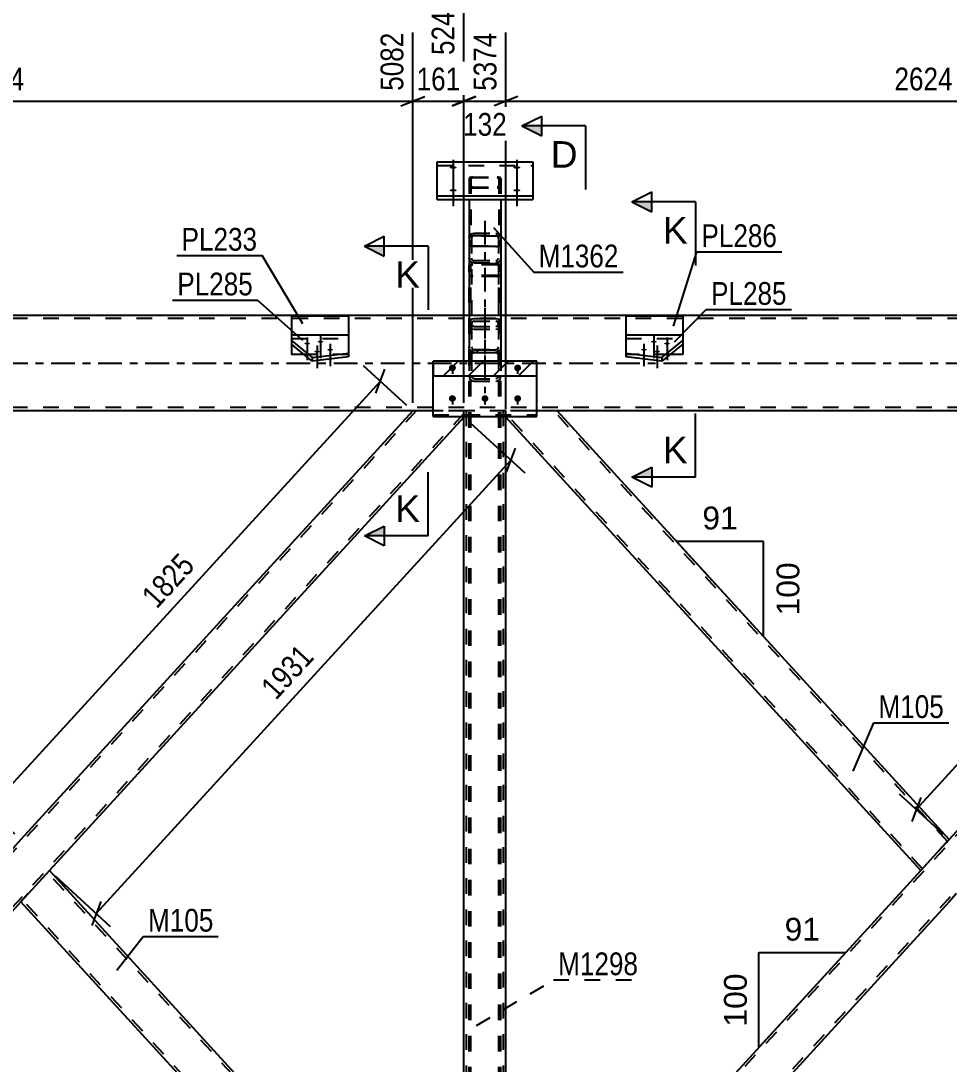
# Model space of a CAD drawing. Header units: millimetres. Extents: x -92 to 749, y -446 to 148.
# Drawn here: x 154 to 270.7, y -88.1 to 43 of the extents above; entities that cross this region are included whole.
import ezdxf

# ---------------------------------------------------------------- set-up
doc = ezdxf.new("R2010")
doc.units = ezdxf.units.MM
doc.linetypes.add('DXK_LINE_DOT2', pattern=[3.9198, 1.9599, -1.9599])
doc.linetypes.add('DXK_LINE_DOT3', pattern=[5.9187, 2.979, -0.9799, 0.9799, -0.9799])
doc.styles.add('Arial', font='ARIAL.TTF', dxfattribs={"height": 0.2})
doc.styles.add('Arial Narrow', font='ARIALN.TTF', dxfattribs={"height": 0.2})

# ---------------------------------------------------------------- blocks, each defined once
blk = doc.blocks.new('Part-122567614-1938 - 1912')
at = {"color": 7, "linetype": 'DXK_LINE_DOT2'}
for p, q in [((210.33, 12.27), (210.37, 12.35)), ((210.33, -121.8), (210.33, 12.27)), ((210.37, 12.35), (210.38, 12.35)), ((210.38, 12.35), (210.47, 12.41)), ((210.63, 12.45), (210.47, 12.41)), ((210.57, 12.27), (210.59, 12.31)), ((210.57, -121.8), (210.57, 12.27)), ((210.59, 12.31), (210.64, 12.34)), ((210.81, 12.46), (210.63, 12.45)), ((210.64, 12.34), (210.72, 12.36)), ((210.72, 12.36), (210.81, 12.37)), ((213.85, 12.46), (210.81, 12.46)), ((213.85, 12.37), (210.81, 12.37)), ((214.04, 12.45), (213.85, 12.46)), ((213.85, 12.37), (213.95, 12.36)), ((213.95, 12.36), (214.02, 12.34)), ((214.02, 12.34), (214.07, 12.31)), ((214.19, 12.41), (214.04, 12.45)), ((214.07, 12.31), (214.09, 12.27)), ((214.09, -121.8), (214.09, 12.27)), ((214.3, 12.35), (214.19, 12.41)), ((214.33, 12.27), (214.3, 12.35)), ((214.33, -121.8), (214.33, 12.27)), ((210.33, 11.08), (210.37, 11.01)), ((210.37, 11.01), (210.38, 11)), ((210.38, 11), (210.47, 10.95)), ((210.47, 10.95), (210.63, 10.91)), ((210.59, 11.04), (210.57, 11.08)), ((210.64, 11.01), (210.59, 11.04)), ((210.63, 10.91), (210.81, 10.89)), ((210.72, 10.99), (210.64, 11.01)), ((210.81, 10.99), (210.72, 10.99)), ((213.85, 10.99), (210.81, 10.99)), ((213.85, 10.89), (210.81, 10.89)), ((213.95, 10.99), (213.85, 10.99)), ((213.85, 10.89), (214.04, 10.91)), ((214.02, 11.01), (213.95, 10.99)), ((214.07, 11.04), (214.02, 11.01)), ((214.04, 10.91), (214.19, 10.95)), ((214.09, 11.08), (214.07, 11.04)), ((214.19, 10.95), (214.3, 11.01)), ((214.3, 11.01), (214.33, 11.08)), ((210.81, -106.77), (210.63, -106.99)), ((210.81, -106.77), (213.85, -106.77)), ((214.04, -106.99), (213.85, -106.77)), ((210.37, -108.58), (210.33, -109.69)), ((210.72, -108.34), (210.81, -108.23)), ((210.81, -108.23), (213.85, -108.23)), ((213.85, -108.23), (213.95, -108.34)), ((214.33, -109.69), (214.3, -108.58)), ((210.57, -109.69), (210.59, -109.14)), ((214.07, -109.14), (214.09, -109.69)), ((210.57, -121.6), (210.33, -121.6)), ((210.33, -121.8), (210.35, -121.83)), ((210.35, -121.83), (210.37, -121.98)), ((210.57, -121.8), (210.59, -121.83)), ((210.59, -121.83), (210.59, -121.87)), ((210.64, -121.96), (210.59, -121.87)), ((210.72, -122.03), (210.64, -121.96)), ((214.02, -121.96), (213.95, -122.03)), ((214.07, -121.87), (214.02, -121.96)), ((214.08, -121.83), (214.07, -121.87)), ((214.09, -121.8), (214.08, -121.83)), ((214.33, -121.6), (214.09, -121.6)), ((214.32, -121.83), (214.3, -121.98)), ((214.33, -121.8), (214.32, -121.83)), ((210.37, -121.98), (210.43, -122.09)), ((210.43, -122.09), (210.47, -122.26)), ((210.55, -122.4), (210.47, -122.26)), ((210.55, -122.4), (210.63, -122.74)), ((210.63, -122.74), (210.81, -122.96)), ((210.81, -122.05), (210.72, -122.03)), ((213.85, -122.05), (210.81, -122.05)), ((210.81, -122.96), (213.85, -122.96)), ((213.95, -122.03), (213.85, -122.05)), ((213.85, -122.96), (214.04, -122.74)), ((214.04, -122.74), (214.12, -122.4)), ((214.12, -122.4), (214.19, -122.26)), ((214.23, -122.09), (214.19, -122.26)), ((214.3, -121.98), (214.23, -122.09))]:
    blk.add_line(p, q, dxfattribs=at)
for centre, radius, start, end in [((216.47, -108.77), 6.1, 163.1269, 178.2201), ((208.2, -108.77), 6.1, 1.7799, 16.8731), ((213.64, -109.23), 3.05, 163.1269, 178.2201), ((211.03, -109.23), 3.05, 1.7799, 16.8731)]:
    blk.add_arc(centre, radius, start, end, dxfattribs=at)
blk = doc.blocks.new('Bolt-122567614-1920 - 1912')
at = {"linetype": 'Continuous'}
for points in [[(233.55, 2.57), (233.47, 2.57), (233.4, 2.58), (233.34, 2.59), (233.28, 2.61), (233.24, 2.63), (233.21, 2.65), (233.19, 2.68), (233.19, 2.7), (233.21, 2.73), (233.24, 2.75), (233.28, 2.77), (233.34, 2.79), (233.4, 2.8), (233.47, 2.81), (233.55, 2.81), (233.62, 2.81), (233.7, 2.8), (233.76, 2.79), (233.82, 2.77), (233.86, 2.75), (233.89, 2.73), (233.91, 2.7), (233.91, 2.68), (233.89, 2.65), (233.86, 2.63), (233.82, 2.61), (233.76, 2.59), (233.7, 2.58), (233.62, 2.57)], [(232.31, 1.56), (232.24, 1.56), (232.17, 1.57), (232.1, 1.58), (232.05, 1.6), (232, 1.62), (231.97, 1.64), (231.96, 1.67), (231.96, 1.69), (231.97, 1.72), (232, 1.74), (232.05, 1.76), (232.1, 1.78), (232.17, 1.79), (232.24, 1.8), (232.31, 1.8), (232.39, 1.8), (232.46, 1.79), (232.53, 1.78), (232.58, 1.76), (232.63, 1.74), (232.66, 1.72), (232.67, 1.69), (232.67, 1.67), (232.66, 1.64), (232.63, 1.62), (232.58, 1.6), (232.53, 1.58), (232.46, 1.57), (232.39, 1.56)], [(233.97, 1.32), (233.9, 1.32), (233.83, 1.33), (233.76, 1.34), (233.71, 1.36), (233.66, 1.38), (233.63, 1.4), (233.62, 1.43), (233.62, 1.45), (233.63, 1.48), (233.66, 1.5), (233.71, 1.52), (233.76, 1.54), (233.83, 1.55), (233.9, 1.56), (233.97, 1.56), (234.05, 1.56), (234.12, 1.55), (234.19, 1.54), (234.24, 1.52), (234.29, 1.5), (234.32, 1.48), (234.33, 1.45), (234.33, 1.43), (234.32, 1.4), (234.29, 1.38), (234.24, 1.36), (234.19, 1.34), (234.12, 1.33), (234.05, 1.32)], [(235.21, 2.33), (235.14, 2.33), (235.06, 2.34), (235, 2.35), (234.94, 2.37), (234.9, 2.39), (234.87, 2.41), (234.85, 2.44), (234.85, 2.46), (234.87, 2.49), (234.9, 2.51), (234.94, 2.53), (235, 2.55), (235.06, 2.56), (235.14, 2.57), (235.21, 2.57), (235.28, 2.57), (235.36, 2.56), (235.42, 2.55), (235.48, 2.53), (235.52, 2.51), (235.55, 2.49), (235.57, 2.46), (235.57, 2.44), (235.55, 2.41), (235.52, 2.39), (235.48, 2.37), (235.42, 2.35), (235.36, 2.34), (235.28, 2.33)]]:
    blk.add_hatch(color=1, dxfattribs=at).paths.add_polyline_path(points)
at = {"color": 1, "linetype": 'Continuous'}
for p, q in [((233.55, 3.44), (233.55, 0.62)), ((235.21, 3.2), (235.21, 0.38)), ((232.31, 2.43), (232.31, -0.39)), ((233.97, 2.19), (233.97, -0.63))]:
    blk.add_line(p, q, dxfattribs=at)
blk = doc.blocks.new('Bolt-122567614-1921 - 1912')
at = {"linetype": 'Continuous'}
for points in [[(208.23, -0.19), (208.32, -0.2), (208.41, -0.22), (208.49, -0.27), (208.56, -0.32), (208.61, -0.39), (208.65, -0.47), (208.67, -0.56), (208.67, -0.64), (208.65, -0.73), (208.61, -0.81), (208.56, -0.88), (208.49, -0.94), (208.41, -0.98), (208.32, -1.01), (208.23, -1.01), (208.14, -1.01), (208.05, -0.98), (207.97, -0.94), (207.91, -0.88), (207.85, -0.81), (207.81, -0.73), (207.8, -0.64), (207.8, -0.56), (207.81, -0.47), (207.85, -0.39), (207.91, -0.32), (207.97, -0.27), (208.05, -0.22), (208.14, -0.2)], [(216.43, -0.19), (216.52, -0.2), (216.61, -0.22), (216.69, -0.27), (216.76, -0.32), (216.81, -0.39), (216.85, -0.47), (216.87, -0.56), (216.87, -0.64), (216.85, -0.73), (216.81, -0.81), (216.76, -0.88), (216.69, -0.94), (216.61, -0.98), (216.52, -1.01), (216.43, -1.01), (216.34, -1.01), (216.25, -0.98), (216.17, -0.94), (216.11, -0.88), (216.05, -0.81), (216.01, -0.73), (216, -0.64), (216, -0.56), (216.01, -0.47), (216.05, -0.39), (216.11, -0.32), (216.17, -0.27), (216.25, -0.22), (216.34, -0.2)], [(208.23, -4.04), (208.32, -4.05), (208.41, -4.08), (208.49, -4.12), (208.56, -4.18), (208.61, -4.25), (208.65, -4.33), (208.67, -4.41), (208.67, -4.5), (208.65, -4.58), (208.61, -4.66), (208.56, -4.73), (208.49, -4.79), (208.41, -4.83), (208.32, -4.86), (208.23, -4.87), (208.14, -4.86), (208.05, -4.83), (207.97, -4.79), (207.91, -4.73), (207.85, -4.66), (207.81, -4.58), (207.8, -4.5), (207.8, -4.41), (207.81, -4.33), (207.85, -4.25), (207.91, -4.18), (207.97, -4.12), (208.05, -4.08), (208.14, -4.05)], [(212.33, -4.04), (212.42, -4.05), (212.51, -4.08), (212.59, -4.12), (212.66, -4.18), (212.71, -4.25), (212.75, -4.33), (212.77, -4.41), (212.77, -4.5), (212.75, -4.58), (212.71, -4.66), (212.66, -4.73), (212.59, -4.79), (212.51, -4.83), (212.42, -4.86), (212.33, -4.87), (212.24, -4.86), (212.15, -4.83), (212.07, -4.79), (212.01, -4.73), (211.95, -4.66), (211.91, -4.58), (211.9, -4.5), (211.9, -4.41), (211.91, -4.33), (211.95, -4.25), (212.01, -4.18), (212.07, -4.12), (212.15, -4.08), (212.24, -4.05)], [(216.43, -4.04), (216.52, -4.05), (216.61, -4.08), (216.69, -4.12), (216.76, -4.18), (216.81, -4.25), (216.85, -4.33), (216.87, -4.41), (216.87, -4.5), (216.85, -4.58), (216.81, -4.66), (216.76, -4.73), (216.69, -4.79), (216.61, -4.83), (216.52, -4.86), (216.43, -4.87), (216.34, -4.86), (216.25, -4.83), (216.17, -4.79), (216.11, -4.73), (216.05, -4.66), (216.01, -4.58), (216, -4.5), (216, -4.41), (216.01, -4.33), (216.05, -4.25), (216.11, -4.18), (216.17, -4.12), (216.25, -4.08), (216.34, -4.05)]]:
    blk.add_hatch(color=1, dxfattribs=at).paths.add_polyline_path(points)
at = {"color": 1, "linetype": 'Continuous'}
for p, q in [((208.23, -0.2), (208.23, -1.34)), ((216.43, -0.2), (216.43, -1.34)), ((208.23, -4.06), (208.23, -5.19)), ((212.33, -4.06), (212.33, -5.19)), ((216.43, -4.06), (216.43, -5.19))]:
    blk.add_line(p, q, dxfattribs=at)
blk = doc.blocks.new('Part-122567614-1944 - 1912')
at = {"color": 2, "linetype": 'Continuous'}
for p, q in [((188, 5.89), (188, 3.53)), ((195.17, 5.89), (188, 5.89)), ((195.17, 5.89), (195.17, 3.53)), ((188, 2.38), (188, 1.09)), ((189.58, 1.09), (188, 1.09))]:
    blk.add_line(p, q, dxfattribs=at)
at = {"color": 7, "linetype": 'DXK_LINE_DOT2'}
for p, q in [((188, 3.53), (188, 2.38)), ((195.17, 3.53), (195.17, 1.09)), ((195.17, 1.09), (189.58, 1.09))]:
    blk.add_line(p, q, dxfattribs=at)
blk = doc.blocks.new('Part-122567614-1960 - 1912')
at = {"color": 7, "linetype": 'DXK_LINE_DOT2'}
for p, q in [((210.37, 23.29), (210.33, 23.23)), ((210.33, 23.23), (210.33, 20.58)), ((210.47, 23.34), (210.37, 23.29)), ((210.63, 23.38), (210.47, 23.34)), ((210.57, 23.23), (210.59, 23.26)), ((210.57, 23.23), (210.57, 14.82)), ((210.59, 23.26), (210.64, 23.28)), ((210.81, 23.39), (210.63, 23.38)), ((210.64, 23.28), (210.72, 23.3)), ((210.72, 23.3), (210.81, 23.31)), ((210.81, 23.39), (213.85, 23.39)), ((210.81, 23.31), (213.85, 23.31)), ((214.04, 23.38), (213.85, 23.39)), ((213.85, 23.31), (213.95, 23.3)), ((213.95, 23.3), (214.02, 23.28)), ((214.02, 23.28), (214.07, 23.26)), ((214.19, 23.34), (214.04, 23.38)), ((214.07, 23.26), (214.09, 23.23)), ((214.09, 23.23), (214.09, 14.82)), ((214.3, 23.29), (214.19, 23.34)), ((214.33, 23.23), (214.3, 23.29)), ((214.33, 23.23), (214.33, 20.58)), ((210.33, 22.19), (210.37, 22.12)), ((210.37, 22.12), (210.47, 22.07)), ((210.47, 22.07), (210.63, 22.04)), ((210.59, 22.16), (210.57, 22.19)), ((210.64, 22.13), (210.59, 22.16)), ((210.63, 22.04), (210.81, 22.02)), ((210.72, 22.11), (210.64, 22.13)), ((210.81, 22.1), (210.72, 22.11)), ((210.81, 22.1), (213.85, 22.1)), ((210.81, 22.02), (213.85, 22.02)), ((213.95, 22.11), (213.85, 22.1)), ((213.85, 22.02), (214.04, 22.04)), ((214.02, 22.13), (213.95, 22.11)), ((214.07, 22.16), (214.02, 22.13)), ((214.04, 22.04), (214.19, 22.07)), ((214.09, 22.19), (214.07, 22.16)), ((214.19, 22.07), (214.3, 22.12)), ((214.3, 22.12), (214.33, 22.19)), ((210.33, 15.86), (210.37, 15.92)), ((210.37, 15.92), (210.47, 15.97)), ((210.47, 15.97), (210.63, 16.01)), ((210.59, 15.89), (210.57, 15.86)), ((210.64, 15.91), (210.59, 15.89)), ((210.63, 16.01), (210.81, 16.02)), ((210.72, 15.93), (210.64, 15.91)), ((210.81, 15.94), (210.72, 15.93)), ((210.81, 16.02), (213.85, 16.02)), ((213.85, 15.94), (210.81, 15.94)), ((213.85, 16.02), (214.04, 16.01)), ((213.95, 15.93), (213.85, 15.94)), ((214.02, 15.91), (213.95, 15.93)), ((214.07, 15.89), (214.02, 15.91)), ((214.04, 16.01), (214.19, 15.97)), ((214.09, 15.86), (214.07, 15.89)), ((214.19, 15.97), (214.3, 15.92)), ((214.3, 15.92), (214.33, 15.86)), ((210.57, 14.82), (210.59, 14.79)), ((210.59, 14.79), (210.64, 14.76)), ((210.64, 14.76), (210.72, 14.74)), ((210.72, 14.74), (210.81, 14.74)), ((210.81, 14.74), (213.85, 14.74)), ((210.97, 14.65), (210.97, 14.65)), ((213.7, 14.65), (213.69, 14.65)), ((213.85, 14.74), (213.95, 14.74)), ((213.95, 14.74), (214.02, 14.76)), ((214.02, 14.76), (214.07, 14.79)), ((214.07, 14.79), (214.09, 14.82))]:
    blk.add_line(p, q, dxfattribs=at)
at = {"color": 2, "linetype": 'Continuous'}
for p, q in [((210.33, 20.58), (210.33, 14.82)), ((214.33, 20.58), (214.33, 14.82)), ((210.37, 14.75), (210.33, 14.82)), ((210.47, 14.7), (210.37, 14.75)), ((210.63, 14.67), (210.47, 14.7)), ((210.81, 14.65), (210.63, 14.67)), ((210.97, 14.65), (210.81, 14.65)), ((213.69, 14.65), (210.97, 14.65)), ((213.7, 14.65), (213.85, 14.65)), ((214.04, 14.67), (213.85, 14.65)), ((214.19, 14.7), (214.04, 14.67)), ((214.3, 14.75), (214.19, 14.7)), ((214.33, 14.82), (214.3, 14.75))]:
    blk.add_line(p, q, dxfattribs=at)
blk = doc.blocks.new('Part-122567614-2093 - 1912')
at = {"color": 2, "linetype": 'Continuous'}
for p, q in [((578.17, 6), (0, 6)), ((205.83, -6), (0, -6)), ((439.17, -6), (218.83, -6))]:
    blk.add_line(p, q, dxfattribs=at)
at = {"color": 7, "linetype": 'DXK_LINE_DOT2'}
for p, q in [((578.17, 5.6), (0, 5.6)), ((578.17, -5.6), (0, -5.6)), ((218.83, -6), (205.83, -6))]:
    blk.add_line(p, q, dxfattribs=at)
at = {"color": 7, "linetype": 'DXK_LINE_DOT3'}
blk.add_line((-2, 0), (578.17, 0), dxfattribs=at)
blk = doc.blocks.new('Part-122567614-1966 - 1912')
at = {"color": 7, "linetype": 'DXK_LINE_DOT2'}
for p, q in [((214.97, -6), (209.69, -6)), ((209.69, -6.8), (209.69, -6)), ((210.01, -121.6), (210.01, -6)), ((214.65, -121.6), (214.65, -6)), ((214.97, -6.8), (214.97, -6)), ((209.69, -121.6), (209.69, -120.8)), ((214.97, -121.6), (209.69, -121.6)), ((214.97, -121.6), (214.97, -120.8))]:
    blk.add_line(p, q, dxfattribs=at)
at = {"color": 2, "linetype": 'Continuous'}
for p, q in [((209.69, -120.8), (209.69, -6.8)), ((214.97, -120.8), (214.97, -6.8))]:
    blk.add_line(p, q, dxfattribs=at)
blk = doc.blocks.new('Part-122567614-1967 - 1912')
at = {"linetype": 'Continuous'}
h = blk.add_hatch(dxfattribs=at)
h.set_pattern_fill('', scale=0.7, style=0, pattern_type=0)
h.set_pattern_definition([(45, (214.2845, 1.2404), (-1.5715, 1.5715), [])])
h.paths.add_polyline_path([(214.33, 0.98), (214.28, 1.24), (214.15, 1.46), (213.94, 1.61), (213.69, 1.66), (210.97, 1.66), (210.73, 1.61), (210.52, 1.46), (210.38, 1.24), (210.33, 0.98), (210.33, 0.26), (210.65, 0.26), (210.65, 0.98), (210.68, 1.11), (210.75, 1.22), (210.85, 1.29), (210.97, 1.32), (213.69, 1.32), (213.82, 1.29), (213.92, 1.22), (213.99, 1.11), (214.01, 0.98), (214.01, 0.26), (214.33, 0.26)])
at = {"color": 7, "linetype": 'DXK_LINE_DOT3'}
blk.add_line((212.33, 6.89), (212.33, -3.8), dxfattribs=at)
at = {"color": 2, "linetype": 'Continuous'}
for p, q in [((210.73, 5.55), (210.97, 5.6)), ((210.97, 5.6), (213.69, 5.6)), ((213.69, 5.6), (213.94, 5.55)), ((210.33, 4.92), (210.38, 5.18)), ((210.33, 4.92), (210.33, 0.98)), ((214.28, 5.18), (214.33, 4.92)), ((214.33, 4.92), (214.33, 0.98)), ((210.97, 1.66), (210.73, 1.61)), ((210.85, 1.29), (210.97, 1.32)), ((210.97, 1.66), (213.69, 1.66)), ((210.97, 1.32), (213.69, 1.32)), ((213.94, 1.61), (213.69, 1.66)), ((213.69, 1.32), (213.82, 1.29)), ((210.38, 1.24), (210.33, 0.98)), ((210.33, 0.26), (210.33, 0.98)), ((210.33, 0.26), (210.65, 0.26)), ((210.65, 0.98), (210.68, 1.11)), ((210.65, 0.26), (210.65, 0.98)), ((213.99, 1.11), (214.01, 0.98)), ((214.01, 0.26), (214.01, 0.98)), ((214.01, 0.26), (214.33, 0.26)), ((214.33, 0.98), (214.28, 1.24)), ((214.33, 0.26), (214.33, 0.98))]:
    blk.add_line(p, q, dxfattribs=at)
at = {"color": 7, "linetype": 'DXK_LINE_DOT2'}
for p, q in [((210.97, 5.26), (210.85, 5.23)), ((210.97, 5.26), (213.69, 5.26)), ((213.82, 5.23), (213.69, 5.26)), ((210.68, 5.05), (210.65, 4.92)), ((210.65, 4.92), (210.65, -1.66)), ((214.01, 4.92), (213.99, 5.05)), ((214.01, 4.92), (214.01, -1.66)), ((210.38, 1.77), (210.33, 2.03)), ((210.65, 2.03), (210.68, 1.9)), ((210.97, 1.34), (210.73, 1.4)), ((210.85, 1.71), (210.97, 1.69)), ((210.97, 1.69), (213.69, 1.69)), ((210.97, 1.34), (213.69, 1.34)), ((213.69, 1.69), (213.82, 1.71)), ((213.94, 1.4), (213.69, 1.34)), ((213.99, 1.9), (214.01, 2.03)), ((214.33, 2.03), (214.28, 1.77)), ((210.33, 0.98), (210.33, -1.66)), ((214.33, 0.98), (214.33, -1.66)), ((210.33, -1.66), (210.38, -1.89)), ((210.38, -1.89), (210.52, -2.09)), ((210.52, -2.09), (210.73, -2.22)), ((210.68, -1.78), (210.65, -1.66)), ((210.75, -1.87), (210.68, -1.78)), ((210.73, -2.22), (210.97, -2.26)), ((210.85, -1.94), (210.75, -1.87)), ((210.97, -1.96), (210.85, -1.94)), ((210.97, -1.96), (213.69, -1.96)), ((210.97, -2.26), (213.69, -2.26)), ((213.82, -1.94), (213.69, -1.96)), ((213.69, -2.26), (213.94, -2.22)), ((213.92, -1.87), (213.82, -1.94)), ((213.99, -1.78), (213.92, -1.87)), ((213.94, -2.22), (214.15, -2.09)), ((214.01, -1.66), (213.99, -1.78)), ((214.15, -2.09), (214.28, -1.89)), ((214.28, -1.89), (214.33, -1.66))]:
    blk.add_line(p, q, dxfattribs=at)
at = {"color": 2, "linetype": 'Continuous'}
for centre, radius, start, end in [((211, 4.95), 0.662, 114.32, 159.2417), ((213.67, 4.95), 0.662, 20.7583, 65.68), ((211, 1.01), 0.662, 114.32, 159.2417), ((213.67, 1.01), 0.662, 20.7583, 65.68), ((210.99, 0.99), 0.331, 114.32, 159.2417), ((213.68, 0.99), 0.331, 20.7583, 65.68)]:
    blk.add_arc(centre, radius, start, end, dxfattribs=at)
at = {"color": 7, "linetype": 'DXK_LINE_DOT2'}
for centre, radius, start, end in [((210.99, 4.93), 0.331, 114.32, 159.2417), ((213.68, 4.93), 0.331, 20.7583, 65.68), ((211, 2), 0.662, 200.7583, 245.68), ((210.99, 2.01), 0.331, 200.7583, 245.68), ((213.68, 2.01), 0.331, 294.32, 339.2417), ((213.67, 2), 0.662, 294.32, 339.2417)]:
    blk.add_arc(centre, radius, start, end, dxfattribs=at)
blk = doc.blocks.new('Bolt-122567614-2065 - 1912')
at = {"linetype": 'Continuous'}
for points in [[(208.33, 24.44), (208.24, 24.44), (208.15, 24.45), (208.08, 24.47), (208.01, 24.49), (207.95, 24.52), (207.92, 24.55), (207.9, 24.58), (207.9, 24.61), (207.92, 24.64), (207.95, 24.67), (208.01, 24.69), (208.08, 24.71), (208.15, 24.73), (208.24, 24.74), (208.33, 24.74), (208.43, 24.74), (208.51, 24.73), (208.59, 24.71), (208.66, 24.69), (208.71, 24.67), (208.75, 24.64), (208.77, 24.61), (208.77, 24.58), (208.75, 24.55), (208.71, 24.52), (208.66, 24.49), (208.59, 24.47), (208.51, 24.45), (208.43, 24.44)], [(208.33, 21.57), (208.24, 21.57), (208.15, 21.58), (208.08, 21.6), (208.01, 21.62), (207.95, 21.64), (207.92, 21.67), (207.9, 21.7), (207.9, 21.73), (207.92, 21.77), (207.95, 21.79), (208.01, 21.82), (208.08, 21.84), (208.15, 21.86), (208.24, 21.87), (208.33, 21.87), (208.43, 21.87), (208.51, 21.86), (208.59, 21.84), (208.66, 21.82), (208.71, 21.79), (208.75, 21.77), (208.77, 21.73), (208.77, 21.7), (208.75, 21.67), (208.71, 21.64), (208.66, 21.62), (208.59, 21.6), (208.51, 21.58), (208.43, 21.57)]]:
    blk.add_hatch(color=1, dxfattribs=at).paths.add_polyline_path(points)
at = {"color": 1, "linetype": 'Continuous'}
for p, q in [((208.33, 25.53), (208.33, 22.6)), ((208.33, 22.66), (208.33, 19.73))]:
    blk.add_line(p, q, dxfattribs=at)
blk = doc.blocks.new('Part-122567614-2136 - 1912')
at = {"linetype": 'Continuous'}
h = blk.add_hatch(dxfattribs=at)
h.set_pattern_fill('', scale=0.7, style=0, pattern_type=0)
h.set_pattern_definition([(45, (205.8332, 0.261), (-1.57154, 1.57154), [])])
h.paths.add_polyline_path([(218.83, 0.26), (205.83, 0.26), (205.83, -1.61), (218.83, -1.61)])
at = {"color": 7, "linetype": 'DXK_LINE_DOT2'}
for p, q in [((205.83, -1.61), (205.83, 0.26)), ((218.83, -1.61), (218.83, 0.26)), ((205.83, -6.49), (218.83, -6.49))]:
    blk.add_line(p, q, dxfattribs=at)
at = {"color": 2, "linetype": 'Continuous'}
for p, q in [((218.83, 0.26), (205.83, 0.26)), ((205.83, 0.26), (205.83, -1.61)), ((218.83, -1.61), (218.83, 0.26)), ((205.83, -6.71), (205.83, -1.61)), ((205.83, -1.61), (218.83, -1.61)), ((218.83, -6.71), (218.83, -1.61)), ((205.83, -6.71), (218.83, -6.71))]:
    blk.add_line(p, q, dxfattribs=at)
blk = doc.blocks.new('Part-122567614-2141 - 1912')
at = {"color": 7, "linetype": 'DXK_LINE_DOT3'}
blk.add_line((212.33, 17.89), (212.33, 0.7), dxfattribs=at)
at = {"color": 7, "linetype": 'DXK_LINE_DOT2'}
for p, q in [((210.33, 15.74), (210.38, 15.97)), ((210.33, 15.74), (210.33, 14.82)), ((210.38, 15.97), (210.52, 16.17)), ((210.52, 16.17), (210.73, 16.3)), ((210.68, 15.86), (210.65, 15.74)), ((210.65, 15.74), (210.65, 4.94)), ((210.75, 15.96), (210.68, 15.86)), ((210.73, 16.3), (210.97, 16.34)), ((210.85, 16.02), (210.75, 15.96)), ((210.97, 16.04), (210.85, 16.02)), ((210.97, 16.34), (213.69, 16.34)), ((210.97, 16.04), (213.69, 16.04)), ((213.69, 16.34), (213.94, 16.3)), ((213.82, 16.02), (213.69, 16.04)), ((213.92, 15.96), (213.82, 16.02)), ((213.99, 15.86), (213.92, 15.96)), ((213.94, 16.3), (214.15, 16.17)), ((214.01, 15.74), (213.99, 15.86)), ((214.01, 15.74), (214.01, 4.94)), ((214.15, 16.17), (214.28, 15.97)), ((214.28, 15.97), (214.33, 15.74)), ((214.33, 15.74), (214.33, 14.82)), ((210.38, 12.96), (210.33, 13.19)), ((210.68, 13.07), (210.65, 13.19)), ((213.99, 13.07), (214.01, 13.19)), ((214.33, 13.19), (214.28, 12.96)), ((210.52, 12.76), (210.38, 12.96)), ((210.73, 12.63), (210.52, 12.76)), ((210.73, 13), (210.68, 13.07)), ((210.75, 12.97), (210.73, 13)), ((210.97, 12.59), (210.73, 12.63)), ((210.75, 12.97), (210.85, 12.91)), ((210.85, 12.91), (210.97, 12.89)), ((210.97, 12.89), (213.69, 12.89)), ((210.97, 12.59), (213.69, 12.59)), ((213.69, 12.89), (213.82, 12.91)), ((213.94, 12.63), (213.69, 12.59)), ((213.82, 12.91), (213.92, 12.97)), ((213.92, 12.97), (213.94, 13)), ((213.94, 13), (213.99, 13.07)), ((214.15, 12.76), (213.94, 12.63)), ((214.28, 12.96), (214.15, 12.76)), ((214.33, 6), (210.33, 6)), ((210.33, 6), (210.33, 4.94)), ((214.33, 6), (214.33, 4.94)), ((210.33, 4.94), (210.38, 4.68)), ((210.68, 4.81), (210.65, 4.94)), ((210.73, 4.31), (210.97, 4.26)), ((210.97, 4.6), (210.85, 4.62)), ((210.97, 4.6), (213.69, 4.6)), ((210.97, 4.26), (213.69, 4.26)), ((213.82, 4.62), (213.69, 4.6)), ((213.69, 4.26), (213.94, 4.31)), ((214.01, 4.94), (213.99, 4.81)), ((214.28, 4.68), (214.33, 4.94))]:
    blk.add_line(p, q, dxfattribs=at)
at = {"color": 2, "linetype": 'Continuous'}
for p, q in [((210.33, 14.82), (210.33, 6)), ((214.33, 14.82), (214.33, 6))]:
    blk.add_line(p, q, dxfattribs=at)
at = {"color": 7, "linetype": 'DXK_LINE_DOT2'}
for centre, radius, start, end in [((211, 4.91), 0.662, 200.7584, 245.6801), ((210.99, 4.92), 0.331, 200.7584, 245.6801), ((213.68, 4.92), 0.331, 294.3199, 339.2416), ((213.67, 4.91), 0.662, 294.3199, 339.2416)]:
    blk.add_arc(centre, radius, start, end, dxfattribs=at)
blk = doc.blocks.new('Bolt-122567614-2326 - 1912')
at = {"linetype": 'Continuous'}
for points in [[(191.65, 2.56), (191.57, 2.57), (191.5, 2.57), (191.44, 2.59), (191.38, 2.61), (191.34, 2.63), (191.31, 2.65), (191.29, 2.67), (191.29, 2.7), (191.31, 2.73), (191.34, 2.75), (191.38, 2.77), (191.44, 2.79), (191.5, 2.8), (191.57, 2.81), (191.65, 2.81), (191.72, 2.81), (191.79, 2.8), (191.86, 2.79), (191.92, 2.77), (191.96, 2.75), (191.99, 2.73), (192.01, 2.7), (192.01, 2.67), (191.99, 2.65), (191.96, 2.63), (191.92, 2.61), (191.86, 2.59), (191.79, 2.57), (191.72, 2.57)], [(189.99, 2.33), (189.91, 2.33), (189.84, 2.34), (189.78, 2.35), (189.72, 2.37), (189.67, 2.39), (189.64, 2.41), (189.63, 2.44), (189.63, 2.46), (189.64, 2.49), (189.67, 2.51), (189.72, 2.53), (189.78, 2.55), (189.84, 2.56), (189.91, 2.57), (189.99, 2.57), (190.06, 2.57), (190.13, 2.56), (190.2, 2.55), (190.25, 2.53), (190.3, 2.51), (190.33, 2.49), (190.34, 2.46), (190.34, 2.44), (190.33, 2.41), (190.3, 2.39), (190.25, 2.37), (190.2, 2.35), (190.13, 2.34), (190.06, 2.33)], [(191.22, 1.32), (191.15, 1.32), (191.07, 1.33), (191.01, 1.34), (190.95, 1.36), (190.91, 1.38), (190.88, 1.4), (190.86, 1.43), (190.86, 1.45), (190.88, 1.48), (190.91, 1.5), (190.95, 1.52), (191.01, 1.54), (191.07, 1.55), (191.15, 1.56), (191.22, 1.56), (191.3, 1.56), (191.37, 1.55), (191.43, 1.54), (191.49, 1.52), (191.53, 1.5), (191.56, 1.48), (191.58, 1.45), (191.58, 1.43), (191.56, 1.4), (191.53, 1.38), (191.49, 1.36), (191.43, 1.34), (191.37, 1.33), (191.3, 1.32)], [(192.88, 1.55), (192.81, 1.56), (192.73, 1.57), (192.67, 1.58), (192.61, 1.6), (192.57, 1.62), (192.54, 1.64), (192.52, 1.66), (192.52, 1.69), (192.54, 1.72), (192.57, 1.74), (192.61, 1.76), (192.67, 1.78), (192.73, 1.79), (192.81, 1.8), (192.88, 1.8), (192.96, 1.8), (193.03, 1.79), (193.09, 1.78), (193.15, 1.76), (193.19, 1.74), (193.22, 1.72), (193.24, 1.69), (193.24, 1.66), (193.22, 1.64), (193.19, 1.62), (193.15, 1.6), (193.09, 1.58), (193.03, 1.57), (192.96, 1.56)]]:
    blk.add_hatch(color=1, dxfattribs=at).paths.add_polyline_path(points)
at = {"color": 1, "linetype": 'Continuous'}
for p, q in [((189.99, 3.2), (189.99, 0.38)), ((191.65, 3.44), (191.65, 0.62)), ((191.22, 2.19), (191.22, -0.63)), ((192.88, 2.43), (192.88, -0.39))]:
    blk.add_line(p, q, dxfattribs=at)
blk = doc.blocks.new('Part-122567614-2219 - 1912')
at = {"color": 2, "linetype": 'Continuous'}
for p, q in [((157.58, -63.8), (154, -67.71)), ((209.69, -120.8), (157.58, -63.8)), ((203.27, -121.6), (154, -67.71)), ((209.69, -121.6), (209.69, -120.8))]:
    blk.add_line(p, q, dxfattribs=at)
at = {"color": 7, "linetype": 'DXK_LINE_DOT2'}
for p, q in [((209.69, -121.27), (157.36, -64.04)), ((154.22, -67.48), (154.23, -67.46)), ((203.7, -121.6), (154.22, -67.48)), ((209.69, -121.6), (203.27, -121.6)), ((209.69, -121.6), (209.69, -121.57))]:
    blk.add_line(p, q, dxfattribs=at)
blk = doc.blocks.new('Part-122567614-2285 - 1912')
at = {"color": 7, "linetype": 'DXK_LINE_DOT2'}
for p, q in [((221.4, -6), (214.97, -6)), ((214.97, -6.71), (214.97, -6)), ((267.31, -63.56), (214.97, -6.33)), ((270.45, -60.12), (220.96, -6)), ((270.4, -60.18), (270.23, -60.36)), ((270.54, -60.03), (270.45, -60.12)), ((267.31, -63.56), (267.32, -63.54))]:
    blk.add_line(p, q, dxfattribs=at)
at = {"color": 2, "linetype": 'Continuous'}
for p, q in [((270.67, -59.89), (221.4, -6)), ((214.97, -6.8), (214.97, -6.71)), ((267.09, -63.8), (214.97, -6.8)), ((270.54, -60.03), (270.23, -60.36)), ((270.67, -59.89), (270.54, -60.03)), ((270.23, -60.36), (267.09, -63.8))]:
    blk.add_line(p, q, dxfattribs=at)
blk = doc.blocks.new('Part-122567614-2290 - 1912')
at = {"color": 7, "linetype": 'DXK_LINE_DOT2'}
for p, q in [((320.37, -6), (214.97, -121.27)), ((326.36, -6.33), (220.96, -121.6)), ((326.36, -6), (319.94, -6)), ((270.67, -59.89), (267.09, -63.8)), ((274.24, -63.8), (270.67, -67.71)), ((221.4, -121.6), (214.97, -121.6))]:
    blk.add_line(p, q, dxfattribs=at)
at = {"color": 2, "linetype": 'Continuous'}
for p, q in [((319.94, -6), (270.67, -59.89)), ((326.36, -6.8), (326.36, -6)), ((326.36, -6.8), (274.24, -63.8)), ((267.09, -63.8), (214.97, -120.8)), ((270.67, -67.71), (221.4, -121.6)), ((214.97, -121.6), (214.97, -120.8))]:
    blk.add_line(p, q, dxfattribs=at)
blk = doc.blocks.new('Part-122567614-2300 - 1912')
at = {"color": 7, "linetype": 'DXK_LINE_DOT2'}
for p, q in [((203.7, -6), (98.31, -121.27)), ((209.69, -6.33), (104.3, -121.6)), ((209.69, -6), (203.27, -6)), ((209.69, -6.71), (209.69, -6)), ((154, -59.89), (150.42, -63.8)), ((157.58, -63.8), (154, -67.71)), ((98.31, -121.41), (98.31, -121.39)), ((104.73, -121.6), (98.31, -121.6))]:
    blk.add_line(p, q, dxfattribs=at)
at = {"color": 2, "linetype": 'Continuous'}
for p, q in [((203.27, -6), (154, -59.89)), ((209.69, -6.8), (157.58, -63.8)), ((209.69, -6.73), (209.69, -6.71)), ((209.69, -6.8), (209.69, -6.73)), ((150.42, -63.8), (98.31, -120.8)), ((154, -67.71), (104.73, -121.6)), ((98.31, -121.6), (98.31, -120.8))]:
    blk.add_line(p, q, dxfattribs=at)
blk = doc.blocks.new('Part-122567614-2316 - 1912')
at = {"color": 2, "linetype": 'Continuous'}
for p, q in [((237.2, 3.53), (230.03, 3.53)), ((230.03, 3.53), (230.03, 0.79)), ((234.57, 0.69), (237.2, 2.83)), ((237.2, 3.53), (237.2, 2.38)), ((237.2, 2.38), (234.57, 0.24)), ((230.03, 1.24), (234.57, 0.69)), ((234.57, 0.24), (230.03, 0.79)), ((234.57, 0.69), (234.57, 0.24))]:
    blk.add_line(p, q, dxfattribs=at)
at = {"color": 7, "linetype": 'DXK_LINE_DOT2'}
blk.add_line((230.03, 3.08), (237.2, 3.08), dxfattribs=at)
blk = doc.blocks.new('Part-122567614-2317 - 1912')
at = {"color": 2, "linetype": 'Continuous'}
for p, q in [((230.03, 5.89), (230.03, 3.53)), ((237.2, 5.89), (230.03, 5.89)), ((237.2, 5.89), (237.2, 3.53)), ((237.2, 2.38), (237.2, 1.09)), ((237.2, 1.09), (235.62, 1.09))]:
    blk.add_line(p, q, dxfattribs=at)
at = {"color": 7, "linetype": 'DXK_LINE_DOT2'}
for p, q in [((230.03, 3.53), (230.03, 1.09)), ((237.2, 3.53), (237.2, 2.38)), ((235.62, 1.09), (230.03, 1.09))]:
    blk.add_line(p, q, dxfattribs=at)
blk = doc.blocks.new('Part-122567614-2325 - 1912')
at = {"color": 2, "linetype": 'Continuous'}
for p, q in [((195.17, 3.53), (188, 3.53)), ((188, 3.53), (188, 2.38)), ((188, 2.83), (190.62, 0.69)), ((195.17, 3.53), (195.17, 0.78)), ((190.62, 0.24), (188, 2.38)), ((190.62, 0.69), (195.17, 1.24)), ((195.17, 0.78), (190.62, 0.24)), ((190.62, 0.69), (190.62, 0.24))]:
    blk.add_line(p, q, dxfattribs=at)
at = {"color": 7, "linetype": 'DXK_LINE_DOT2'}
blk.add_line((188, 3.08), (195.17, 3.08), dxfattribs=at)
blk = doc.blocks.new('Part-122567614-2349 - 1912')
at = {"color": 2, "linetype": 'Continuous'}
for p, q in [((206.33, 20.58), (206.33, 25.28)), ((206.33, 25.28), (218.33, 25.28)), ((218.33, 25.28), (218.33, 20.58)), ((206.33, 21.03), (218.33, 21.03)), ((206.33, 20.58), (218.33, 20.58))]:
    blk.add_line(p, q, dxfattribs=at)
at = {"color": 7, "linetype": 'DXK_LINE_DOT2'}
blk.add_line((206.33, 24.82), (218.33, 24.82), dxfattribs=at)
blk = doc.blocks.new('Bolt-122567614-2351 - 1912')
at = {"linetype": 'Continuous'}
for points in [[(216.33, 24.44), (216.24, 24.44), (216.15, 24.45), (216.08, 24.47), (216.01, 24.49), (215.95, 24.52), (215.92, 24.55), (215.9, 24.58), (215.9, 24.61), (215.92, 24.64), (215.95, 24.67), (216.01, 24.69), (216.08, 24.71), (216.15, 24.73), (216.24, 24.74), (216.33, 24.74), (216.43, 24.74), (216.51, 24.73), (216.59, 24.71), (216.66, 24.69), (216.71, 24.67), (216.75, 24.64), (216.77, 24.61), (216.77, 24.58), (216.75, 24.55), (216.71, 24.52), (216.66, 24.49), (216.59, 24.47), (216.51, 24.45), (216.43, 24.44)], [(216.33, 21.57), (216.24, 21.57), (216.15, 21.58), (216.08, 21.6), (216.01, 21.62), (215.95, 21.64), (215.92, 21.67), (215.9, 21.7), (215.9, 21.73), (215.92, 21.77), (215.95, 21.79), (216.01, 21.82), (216.08, 21.84), (216.15, 21.86), (216.24, 21.87), (216.33, 21.87), (216.43, 21.87), (216.51, 21.86), (216.59, 21.84), (216.66, 21.82), (216.71, 21.79), (216.75, 21.77), (216.77, 21.73), (216.77, 21.7), (216.75, 21.67), (216.71, 21.64), (216.66, 21.62), (216.59, 21.6), (216.51, 21.58), (216.43, 21.57)]]:
    blk.add_hatch(color=1, dxfattribs=at).paths.add_polyline_path(points)
at = {"color": 1, "linetype": 'Continuous'}
for p, q in [((216.33, 25.53), (216.33, 22.6)), ((216.33, 22.66), (216.33, 19.73))]:
    blk.add_line(p, q, dxfattribs=at)
blk = doc.blocks.new('StraightDimension-122567614-7248 - 1912')
at = {"color": 7, "linetype": 'Continuous'}
for p, q in [((214.97, -5.8), (214.97, 41.54)), ((319.94, -5), (319.94, 41.54)), ((216.47, 33.53), (213.47, 32.33)), ((214.97, 32.93), (319.94, 32.93)), ((318.44, 32.33), (321.44, 33.53))]:
    blk.add_line(p, q, dxfattribs=at)
at = {"color": 0}
blk.add_wipeout([(271.71, 33.68), (271.71, 37.88), (263.2, 37.88), (263.2, 33.68)], dxfattribs=at)
at = {"color": 3, "style": 'Arial Narrow'}
blk.add_text('2624', height=2.863, dxfattribs=at).set_placement((263.8, 34.28))
at = {"color": 0, "linetype": 'Continuous'}
blk.add_wipeout([(319.34, 42.14), (315.14, 42.14), (315.14, 33.63), (319.34, 33.63)], dxfattribs=at)
at = {"color": 3, "linetype": 'Continuous', "style": 'Arial Narrow'}
blk.add_text('7998', height=2.863, rotation=90.0002, dxfattribs=at).set_placement((318.74, 34.23))
blk = doc.blocks.new('StraightDimension-122567614-7249 - 1912')
at = {"color": 7, "linetype": 'Continuous'}
for p, q in [((209.69, -5), (209.69, 46.04)), ((214.97, -5.8), (214.97, 41.54)), ((208.19, 32.33), (211.19, 33.53)), ((209.69, 32.93), (214.97, 32.93)), ((216.47, 33.53), (213.47, 32.33))]:
    blk.add_line(p, q, dxfattribs=at)
at = {"color": 0, "linetype": 'Continuous'}
blk.add_wipeout([(214.37, 42.14), (210.17, 42.14), (210.17, 33.63), (214.37, 33.63)], dxfattribs=at)
at = {"color": 0}
blk.add_wipeout([(215.68, 27.98), (215.68, 32.18), (208.99, 32.18), (208.99, 27.98)], dxfattribs=at)
at = {"color": 3, "linetype": 'Continuous', "style": 'Arial Narrow'}
blk.add_text('5374', height=2.863, rotation=90.0002, dxfattribs=at).set_placement((213.77, 34.23))
at = {"color": 3, "style": 'Arial Narrow'}
blk.add_text('132', height=2.863, dxfattribs=at).set_placement((209.59, 28.58))
blk = doc.blocks.new('StraightDimension-122567614-2549 - 1912')
at = {"color": 7, "linetype": 'Continuous'}
for p, q in [((202.53, -5.33), (197.08, -0.34)), ((198.61, -3.77), (199.75, -0.75)), ((149.91, -56.15), (199.18, -2.26)), ((153.26, -59.21), (147.81, -54.22)), ((150.48, -54.64), (149.34, -57.66))]:
    blk.add_line(p, q, dxfattribs=at)
at = {"color": 0}
blk.add_wipeout([(176.86, -25.56), (173.76, -22.72), (168.02, -29), (171.12, -31.84)], dxfattribs=at)
at = {"color": 3, "style": 'Arial Narrow'}
blk.add_text('1825', height=2.863, rotation=47.5612, dxfattribs=at).set_placement((171.08, -30.99))
blk = doc.blocks.new('StraightDimension-122567614-2571 - 1912')
at = {"color": 7, "linetype": 'Continuous'}
for p, q in [((210.43, -7.47), (217.36, -13.81)), ((215.02, -13.7), (216.16, -10.68)), ((163.47, -69.19), (215.59, -12.19)), ((158.32, -64.47), (165.24, -70.81)), ((164.04, -67.68), (162.9, -70.7))]:
    blk.add_line(p, q, dxfattribs=at)
at = {"color": 0}
blk.add_wipeout([(191.85, -37.04), (188.75, -34.21), (183, -40.49), (186.1, -43.32)], dxfattribs=at)
at = {"color": 3, "style": 'Arial Narrow'}
blk.add_text('1931', height=2.863, rotation=47.5612, dxfattribs=at).set_placement((186.06, -42.47))
blk = doc.blocks.new('StraightDimension-122567614-2601 - 1912')
at = {"color": 7, "linetype": 'Continuous'}
for p, q in [((319.2, -5.33), (313.7, -0.29)), ((315.23, -3.73), (316.37, -0.71)), ((266.53, -56.11), (315.8, -2.22)), ((269.93, -59.21), (264.43, -54.18)), ((267.1, -54.59), (265.96, -57.62))]:
    blk.add_line(p, q, dxfattribs=at)
at = {"color": 0}
blk.add_wipeout([(293.48, -25.51), (290.38, -22.68), (284.64, -28.96), (287.74, -31.8)], dxfattribs=at)
at = {"color": 3, "style": 'Arial Narrow'}
blk.add_text('1825', height=2.863, rotation=47.5612, dxfattribs=at).set_placement((287.7, -30.95))
blk = doc.blocks.new('StraightDimension-122567614-7250 - 1912')
at = {"color": 7, "linetype": 'Continuous'}
for p, q in [((209.69, -5), (209.69, 46.04)), ((203.27, -5), (203.27, 41.54)), ((201.77, 32.33), (204.77, 33.53)), ((203.27, 32.93), (209.69, 32.93)), ((211.19, 33.53), (208.19, 32.33))]:
    blk.add_line(p, q, dxfattribs=at)
at = {"color": 0}
blk.add_wipeout([(209.82, 33.68), (209.82, 37.88), (203.14, 37.88), (203.14, 33.68)], dxfattribs=at)
at = {"color": 3, "style": 'Arial Narrow'}
blk.add_text('161', height=2.863, dxfattribs=at).set_placement((203.74, 34.28))
at = {"color": 0, "linetype": 'Continuous'}
blk.add_wipeout([(209.09, 46.64), (204.89, 46.64), (204.89, 38.13), (209.09, 38.13)], dxfattribs=at)
at = {"color": 3, "linetype": 'Continuous', "style": 'Arial Narrow'}
blk.add_text('5242', height=2.863, rotation=90.0002, dxfattribs=at).set_placement((208.49, 38.73))
blk = doc.blocks.new('StraightDimension-122567614-7251 - 1912')
at = {"color": 7, "linetype": 'Continuous'}
for p, q in [((98.31, -5), (98.31, 41.54)), ((203.27, -5), (203.27, 41.54)), ((99.81, 33.53), (96.81, 32.33)), ((98.31, 32.93), (203.27, 32.93)), ((201.77, 32.33), (204.77, 33.53))]:
    blk.add_line(p, q, dxfattribs=at)
at = {"color": 0}
blk.add_wipeout([(155.05, 33.68), (155.05, 37.88), (146.53, 37.88), (146.53, 33.68)], dxfattribs=at)
at = {"color": 3, "style": 'Arial Narrow'}
blk.add_text('2624', height=2.863, dxfattribs=at).set_placement((147.13, 34.28))
at = {"color": 0, "linetype": 'Continuous'}
blk.add_wipeout([(202.67, 42.14), (198.47, 42.14), (198.47, 33.63), (202.67, 33.63)], dxfattribs=at)
at = {"color": 3, "linetype": 'Continuous', "style": 'Arial Narrow'}
blk.add_text('5082', height=2.863, rotation=90.0002, dxfattribs=at).set_placement((202.07, 34.23))
blk = doc.blocks.new('AngleDimension-122567614-18308 - 1912')
at = {"color": 7, "linetype": 'Continuous'}
for p, q in [((240.32, -26.69), (236.4, -22.41)), ((247.34, -22.41), (236.4, -22.41)), ((247.34, -34.37), (236.4, -22.41)), ((247.34, -34.37), (247.34, -22.41))]:
    blk.add_line(p, q, dxfattribs=at)
at = {"color": 0}
for points in [[(244.69, -21.51), (244.69, -17.31), (239.05, -17.31), (239.05, -21.51)], [(252.44, -24.46), (248.24, -24.46), (248.24, -32.33), (252.44, -32.33)]]:
    blk.add_wipeout(points, dxfattribs=at)
at = {"color": 3, "style": 'Arial'}
blk.add_text('91', height=2.865, dxfattribs=at).set_placement((239.65, -20.91))
blk.add_text('100', height=2.865, rotation=90.0002, dxfattribs=at).set_placement((251.84, -31.73))
blk = doc.blocks.new('AngleDimension-122567614-18312 - 1912')
at = {"color": 7, "linetype": 'Continuous'}
for p, q in [((246.74, -74.1), (257.68, -74.1)), ((246.74, -86.05), (257.68, -74.1)), ((246.74, -86.05), (246.74, -74.1)), ((257.29, -74.52), (257.68, -74.1))]:
    blk.add_line(p, q, dxfattribs=at)
at = {"color": 0}
for points in [[(255.03, -73.2), (255.03, -69), (249.39, -69), (249.39, -73.2)], [(245.84, -76.14), (241.64, -76.14), (241.64, -84.01), (245.84, -84.01)]]:
    blk.add_wipeout(points, dxfattribs=at)
at = {"color": 3, "style": 'Arial'}
blk.add_text('91', height=2.865, dxfattribs=at).set_placement((249.99, -72.6))
blk.add_text('100', height=2.865, rotation=90.0002, dxfattribs=at).set_placement((245.24, -83.41))
blk = doc.blocks.new('Mark-122567614-1934 - 1912')
at = {"color": 0}
blk.add_wipeout([(231.58, -76.95), (231.58, -73.95), (221.53, -73.95), (221.53, -76.95)], dxfattribs=at)
blk.add_wipeout([(231.58, -76.95), (231.58, -73.95), (221.53, -73.95), (221.53, -76.95)], dxfattribs=at)
at = {"color": 30, "linetype": 'DXK_LINE_DOT2'}
for p, q in [((211.28, -83.27), (220.93, -77.55)), ((220.93, -77.55), (232.18, -77.55))]:
    blk.add_line(p, q, dxfattribs=at)
at = {"color": 3, "style": 'Arial Narrow'}
blk.add_text('M1298', height=2.863, dxfattribs=at).set_placement((221.53, -76.95))
blk = doc.blocks.new('Mark-122567614-1956 - 1912')
at = {"color": 0}
blk.add_wipeout([(229.12, 12.03), (229.12, 15.03), (219.07, 15.03), (219.07, 12.03)], dxfattribs=at)
blk.add_wipeout([(229.12, 12.03), (229.12, 15.03), (219.07, 15.03), (219.07, 12.03)], dxfattribs=at)
at = {"color": 30, "linetype": 'Continuous'}
for p, q in [((213.4, 17.05), (218.47, 11.43)), ((218.47, 11.43), (229.72, 11.43))]:
    blk.add_line(p, q, dxfattribs=at)
at = {"color": 3, "style": 'Arial Narrow'}
blk.add_text('M1362', height=2.863, dxfattribs=at).set_placement((219.07, 12.03))
blk = doc.blocks.new('Mark-122567614-2215 - 1912')
at = {"color": 0}
blk.add_wipeout([(178.21, -71.47), (178.21, -68.47), (169.99, -68.47), (169.99, -71.47)], dxfattribs=at)
blk.add_wipeout([(178.21, -71.47), (178.21, -68.47), (169.99, -68.47), (169.99, -71.47)], dxfattribs=at)
at = {"color": 30, "linetype": 'Continuous'}
for p, q in [((166.06, -76.31), (169.39, -72.07)), ((169.39, -72.07), (178.81, -72.07))]:
    blk.add_line(p, q, dxfattribs=at)
at = {"color": 3, "style": 'Arial Narrow'}
blk.add_text('M105', height=2.863, dxfattribs=at).set_placement((169.99, -71.47))
blk = doc.blocks.new('Mark-122567614-2281 - 1912')
at = {"color": 0}
blk.add_wipeout([(270.02, -44.62), (270.02, -41.62), (261.79, -41.62), (261.79, -44.62)], dxfattribs=at)
blk.add_wipeout([(270.02, -44.62), (270.02, -41.62), (261.79, -41.62), (261.79, -44.62)], dxfattribs=at)
at = {"color": 30, "linetype": 'Continuous'}
for p, q in [((258.61, -51.29), (261.19, -45.22)), ((261.19, -45.22), (270.62, -45.22))]:
    blk.add_line(p, q, dxfattribs=at)
at = {"color": 3, "style": 'Arial Narrow'}
blk.add_text('M105', height=2.863, dxfattribs=at).set_placement((261.79, -44.62))
blk = doc.blocks.new('SectionMark-122567614-3242 - 1912')
at = {"linetype": 'Continuous'}
for points in [[(219.47, 29.81), (219.47, 28.56), (216.97, 29.81)], [(219.47, -143.49), (219.47, -144.74), (216.97, -144.74)]]:
    blk.add_hatch(color=6, dxfattribs=at).paths.add_polyline_path(points)
at = {"color": 6, "linetype": 'Continuous'}
for p, q in [((216.97, 29.81), (219.47, 31.06)), ((219.47, 28.56), (219.47, 31.06)), ((224.97, 29.81), (216.97, 29.81)), ((216.97, 29.81), (219.47, 28.56)), ((224.97, 29.81), (224.97, 21.81)), ((224.97, -144.74), (224.97, -136.74)), ((216.97, -144.74), (219.47, -143.49)), ((219.47, -143.49), (219.47, -145.99)), ((224.97, -144.74), (216.97, -144.74)), ((219.47, -145.99), (216.97, -144.74))]:
    blk.add_line(p, q, dxfattribs=at)
at = {"color": 0, "linetype": 'Continuous'}
for points in [[(223.97, 24.56), (223.97, 28.06), (220.6, 28.06), (220.6, 24.56)], [(223.97, -142.99), (223.97, -139.49), (220.6, -139.49), (220.6, -142.99)]]:
    blk.add_wipeout(points, dxfattribs=at)
at = {"color": 3, "linetype": 'Continuous', "style": 'Arial'}
for p in [(220.6, 24.56), (220.6, -142.99)]:
    blk.add_text('D', height=3.34, dxfattribs=at).set_placement(p)
blk = doc.blocks.new('SectionMark-122567614-18702 - 1912')
at = {"linetype": 'Continuous'}
for points in [[(199.67, 14.71), (199.67, 13.46), (197.17, 14.71)], [(199.67, -20.48), (199.67, -21.73), (197.17, -21.73)]]:
    blk.add_hatch(color=6, dxfattribs=at).paths.add_polyline_path(points)
at = {"color": 6, "linetype": 'Continuous'}
for p, q in [((197.17, 14.71), (199.67, 15.96)), ((199.67, 13.46), (199.67, 15.96)), ((205.17, 14.71), (197.17, 14.71)), ((197.17, 14.71), (199.67, 13.46)), ((205.17, 14.71), (205.17, 6.71)), ((205.17, -21.73), (205.17, -13.73)), ((197.17, -21.73), (199.67, -20.48)), ((199.67, -20.48), (199.67, -22.98)), ((205.17, -21.73), (197.17, -21.73)), ((199.67, -22.98), (197.17, -21.73))]:
    blk.add_line(p, q, dxfattribs=at)
at = {"color": 0, "linetype": 'Continuous'}
for points in [[(204.17, 9.46), (204.17, 12.96), (201.06, 12.96), (201.06, 9.46)], [(204.17, -19.98), (204.17, -16.48), (201.06, -16.48), (201.06, -19.98)]]:
    blk.add_wipeout(points, dxfattribs=at)
at = {"color": 3, "linetype": 'Continuous', "style": 'Arial'}
for p in [(201.06, 9.46), (201.06, -19.98)]:
    blk.add_text('K', height=3.34, dxfattribs=at).set_placement(p)
blk = doc.blocks.new('Mark-122567614-18985 - 1912')
at = {"color": 0}
blk.add_wipeout([(183.71, 14.13), (183.71, 17.13), (174.2, 17.13), (174.2, 14.13)], dxfattribs=at)
blk.add_wipeout([(183.71, 14.13), (183.71, 17.13), (174.2, 17.13), (174.2, 14.13)], dxfattribs=at)
at = {"color": 30, "linetype": 'Continuous'}
for p in [(173.6, 13.53), (189.45, 4.92)]:
    blk.add_line(p, (184.31, 13.53), dxfattribs=at)
at = {"color": 3, "style": 'Arial Narrow'}
blk.add_text('PL233', height=2.863, dxfattribs=at).set_placement((174.2, 14.13))
blk = doc.blocks.new('Mark-122567614-18988 - 1912')
at = {"color": 0}
blk.add_wipeout([(183.16, 8.51), (183.16, 11.51), (173.66, 11.51), (173.66, 8.51)], dxfattribs=at)
blk.add_wipeout([(183.16, 8.51), (183.16, 11.51), (173.66, 11.51), (173.66, 8.51)], dxfattribs=at)
at = {"color": 30, "linetype": 'Continuous'}
for p in [(173.06, 7.91), (189.45, 2.86)]:
    blk.add_line(p, (183.76, 7.91), dxfattribs=at)
at = {"color": 3, "style": 'Arial Narrow'}
blk.add_text('PL285', height=2.863, dxfattribs=at).set_placement((173.66, 8.51))
blk = doc.blocks.new('Mark-122567614-18996 - 1912')
at = {"color": 0}
blk.add_wipeout([(250.26, 7.32), (250.26, 10.32), (240.75, 10.32), (240.75, 7.32)], dxfattribs=at)
blk.add_wipeout([(250.26, 7.32), (250.26, 10.32), (240.75, 10.32), (240.75, 7.32)], dxfattribs=at)
at = {"color": 30, "linetype": 'Continuous'}
for p, q in [((236.15, 2.68), (240.15, 6.72)), ((240.15, 6.72), (250.86, 6.72))]:
    blk.add_line(p, q, dxfattribs=at)
at = {"color": 3, "style": 'Arial Narrow'}
blk.add_text('PL285', height=2.863, dxfattribs=at).set_placement((240.75, 7.32))
blk = doc.blocks.new('Mark-122567614-18999 - 1912')
at = {"color": 0}
blk.add_wipeout([(249.04, 14.58), (249.04, 17.58), (239.54, 17.58), (239.54, 14.58)], dxfattribs=at)
blk.add_wipeout([(249.04, 14.58), (249.04, 17.58), (239.54, 17.58), (239.54, 14.58)], dxfattribs=at)
at = {"color": 30, "linetype": 'Continuous'}
for p, q in [((236.02, 4.65), (238.94, 13.98)), ((238.94, 13.98), (249.64, 13.98))]:
    blk.add_line(p, q, dxfattribs=at)
at = {"color": 3, "style": 'Arial Narrow'}
blk.add_text('PL286', height=2.863, dxfattribs=at).set_placement((239.54, 14.58))
blk = doc.blocks.new('SectionMark-122567614-19527 - 1912')
at = {"linetype": 'Continuous'}
for points in [[(233.3, 20.28), (233.3, 19.03), (230.8, 20.28)], [(233.3, -13.1), (233.3, -14.35), (230.8, -14.35)]]:
    blk.add_hatch(color=6, dxfattribs=at).paths.add_polyline_path(points)
at = {"color": 6, "linetype": 'Continuous'}
for p, q in [((230.8, 20.28), (233.3, 21.53)), ((233.3, 19.03), (233.3, 21.53)), ((238.8, 20.28), (230.8, 20.28)), ((230.8, 20.28), (233.3, 19.03)), ((238.8, 20.28), (238.8, 12.28)), ((238.8, -14.35), (238.8, -6.35)), ((230.8, -14.35), (233.3, -13.1)), ((233.3, -13.1), (233.3, -15.6)), ((238.8, -14.35), (230.8, -14.35)), ((233.3, -15.6), (230.8, -14.35))]:
    blk.add_line(p, q, dxfattribs=at)
at = {"color": 0, "linetype": 'Continuous'}
for points in [[(237.8, 15.03), (237.8, 18.53), (234.69, 18.53), (234.69, 15.03)], [(237.8, -12.6), (237.8, -9.1), (234.69, -9.1), (234.69, -12.6)]]:
    blk.add_wipeout(points, dxfattribs=at)
at = {"color": 3, "linetype": 'Continuous', "style": 'Arial'}
for p in [(234.69, 15.03), (234.69, -12.6)]:
    blk.add_text('K', height=3.34, dxfattribs=at).set_placement(p)

msp = doc.modelspace()

# ---------------------------------------------------------------- block references
for name in ['Part-122567614-2349 - 1912', 'Bolt-122567614-2065 - 1912', 'Bolt-122567614-2351 - 1912', 'Part-122567614-1960 - 1912', 'Part-122567614-2141 - 1912', 'Part-122567614-1938 - 1912', 'Part-122567614-1967 - 1912', 'Part-122567614-2093 - 1912', 'Part-122567614-1944 - 1912', 'Part-122567614-2317 - 1912', 'Part-122567614-2325 - 1912', 'Bolt-122567614-2326 - 1912', 'Part-122567614-2316 - 1912', 'Bolt-122567614-1920 - 1912', 'Part-122567614-2136 - 1912', 'Bolt-122567614-1921 - 1912', 'Part-122567614-2300 - 1912', 'Part-122567614-1966 - 1912', 'Part-122567614-2285 - 1912', 'Part-122567614-2290 - 1912', 'Part-122567614-2219 - 1912']:
    msp.add_blockref(name, (0, 0))

# ---------------------------------------------------------------- next in the draw order: block references
for name in ['StraightDimension-122567614-7248 - 1912', 'StraightDimension-122567614-2549 - 1912', 'AngleDimension-122567614-18308 - 1912', 'AngleDimension-122567614-18312 - 1912', 'Mark-122567614-1934 - 1912']:
    msp.add_blockref(name, (0, 0))

# ---------------------------------------------------------------- next in the draw order: block references
for name in ['StraightDimension-122567614-7249 - 1912', 'Mark-122567614-18996 - 1912', 'StraightDimension-122567614-2601 - 1912', 'StraightDimension-122567614-2571 - 1912']:
    msp.add_blockref(name, (0, 0))

# ---------------------------------------------------------------- next in the draw order: block references
for name in ['StraightDimension-122567614-7250 - 1912', 'Mark-122567614-18999 - 1912', 'Mark-122567614-1956 - 1912', 'Mark-122567614-2281 - 1912', 'Mark-122567614-2215 - 1912']:
    msp.add_blockref(name, (0, 0))

# ---------------------------------------------------------------- next in the draw order: block references
for name in ['StraightDimension-122567614-7251 - 1912', 'SectionMark-122567614-3242 - 1912', 'SectionMark-122567614-19527 - 1912']:
    msp.add_blockref(name, (0, 0))

# ---------------------------------------------------------------- next in the draw order: block references
for name in ['Mark-122567614-18985 - 1912', 'SectionMark-122567614-18702 - 1912']:
    msp.add_blockref(name, (0, 0))

# ---------------------------------------------------------------- next in the draw order: block references
msp.add_blockref('Mark-122567614-18988 - 1912', (0, 0))

doc.saveas('drawing.dxf')
